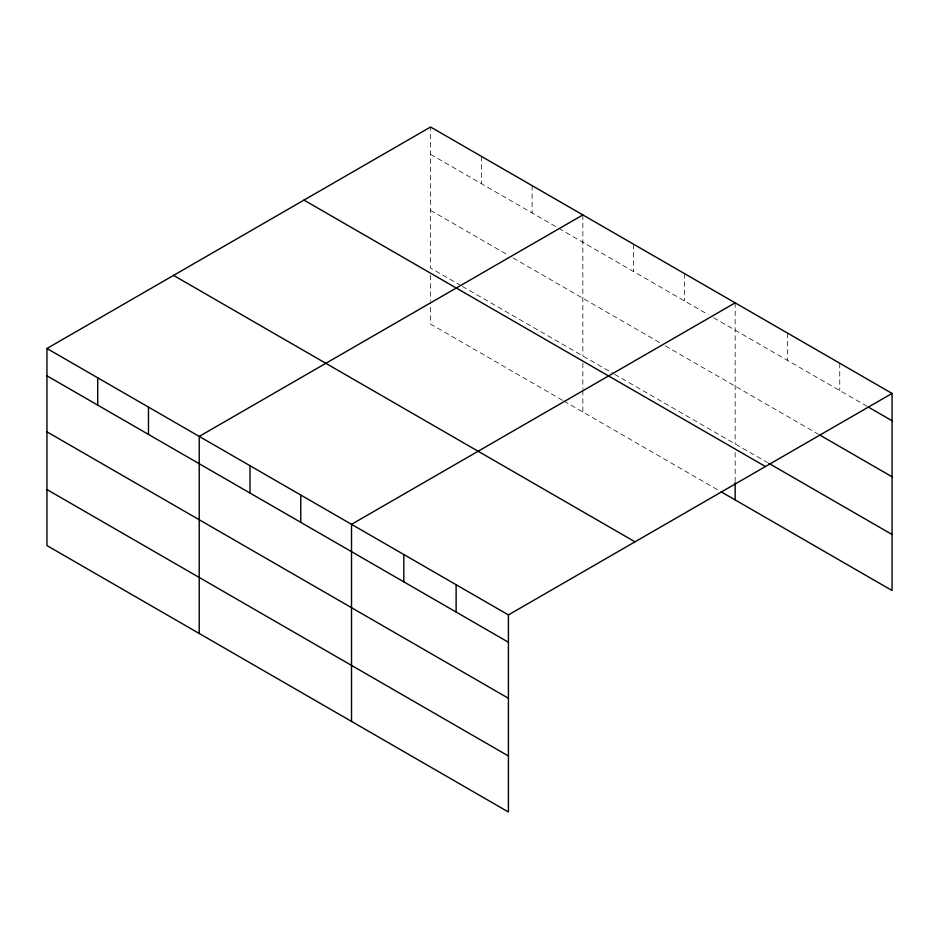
<?xml version="1.0" encoding="UTF-8"?>
<svg xmlns="http://www.w3.org/2000/svg" width="939" height="939" viewBox="0 0 939 939"><rect width="100%" height="100%" fill="white"/><g stroke="black" fill="none" stroke-linecap="round" stroke-linejoin="round"><path stroke-width="0.7" stroke-dasharray="4.7 3.52" d="M430.578 154.336L557.484 227.602M558.752 228.33L708.499 314.788M713.581 317.722L867.143 406.376M430.578 210.348L507.987 255.044M513.07 257.967L660.281 342.958M665.352 345.892L818.585 434.358M461.037 285.644L430.578 268.061L430.578 127.011M462.305 286.383L613.32 373.569M614.587 374.297L767.527 462.598M562.555 400.284L430.578 324.084L430.578 302.534M563.834 401.012L718.652 490.393M839.748 363.24L839.748 390.565M787.445 333.04L787.445 360.365M735.155 302.851L735.155 443.901M735.155 452.528L735.155 481.249M684.39 273.542L684.39 300.867M633.625 244.234L633.625 271.559M582.861 214.925L582.861 355.987M582.861 363.17L582.861 389.016M582.861 390.46L582.861 411.998M532.108 185.617L532.108 212.942M481.343 156.308L481.343 183.633M430.578 275.244L430.578 301.102"/><path stroke-width="1.41" d="M46.95 348.486L508.422 614.916L508.422 811.989L46.95 545.571L46.95 348.486L430.578 127.011L892.05 393.429L892.05 590.514L721.187 491.86M582.861 214.925L199.232 436.412L199.232 633.485M735.155 302.851L351.526 524.338L351.526 721.41M508.422 614.916L892.05 393.429M868.387 407.103L892.05 420.754M819.829 435.074L892.05 476.777M768.771 463.314L892.05 534.491M303.978 200.101L765.449 466.519M173.551 275.397L635.022 541.826M46.95 375.811L508.422 642.241M46.95 431.834L508.422 698.264M46.95 489.548L508.422 755.977M735.155 482.681L735.155 499.924M456.119 584.727L456.119 612.052M403.817 554.526L403.817 581.851M300.762 495.029L300.762 522.354M249.997 465.721L249.997 493.045M148.479 407.103L148.479 434.428M97.715 377.795L97.715 405.12"/></g></svg>
